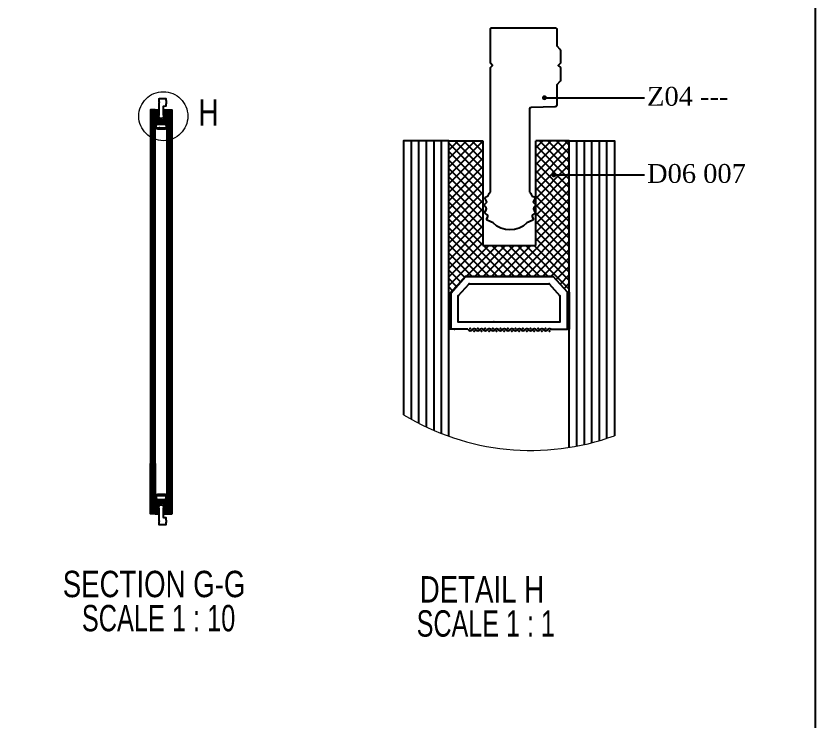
# Model space of a CAD drawing. Header units: millimetres. Extents: x 1277 to 3999, y 63 to 707.
# Drawn here: x 3893.1 to 3999.2, y 550.9 to 644.3 of the extents above; entities that cross this region are included whole.
import ezdxf

# ---------------------------------------------------------------- set-up
doc = ezdxf.new("R2010")
doc.units = ezdxf.units.MM
doc.linetypes.add('CENTER', pattern=[50.8, 31.75, -6.35, 6.35, -6.35])
for name, color, linetype in [('Aksesuar', 7, 'Continuous'), ('ALUMINIUM', 30, 'Continuous'), ('ANTET', 7, 'Continuous'), ('ANTET_K', 179, 'Continuous')]:
    doc.layers.add(name, color=color, linetype=linetype)
doc.layers.add('TABLO', color=7, linetype='Continuous', lineweight=15)
doc.styles.add('SLDTEXTSTYLE3', font='TXT', dxfattribs={"width": 0.75})
doc.styles.add('SLDTEXTSTYLE4', font='TXT', dxfattribs={"width": 0.6875})
doc.styles.add('SLDTEXTSTYLE5', font='TXT', dxfattribs={"width": 0.681818})
doc.dimstyles.new('ISO-25', dxfattribs={"dimtxt": 2.5, "dimasz": 2.5, "dimexe": 1.25, "dimexo": 0.625, "dimtad": 1, "dimtxsty": 'Standard', "dimcen": 2.5, "dimadec": 0, "dimazin": 0, "dimtfac": 1, "dimtmove": 0, "dimatfit": 3, "dimfxl": 1, "dimarcsym": 0})

# ---------------------------------------------------------------- blocks, each defined once
blk = doc.blocks.new('d.1.a.')
at = {"layer": 'Aksesuar'}
h = blk.add_hatch(dxfattribs=at)
h.set_pattern_fill('ANSI37', color=0, scale=0.025, angle=180, style=0)
h.set_pattern_definition([(135, (799.69049, -255.61528), (0.056126601, 0.056126601), []), (45, (799.69049, -255.61528), (0.056126601, -0.056126601), [])])
h.paths.add_polyline_path([(-94.76, 222.34), (-94.32, 222.34), (-94.32, 220.33), (-94.34, 220.33), (-94.53, 220.54), (-95.7, 220.54), (-95.89, 220.32), (-95.92, 220.32), (-95.92, 222.34), (-95.46, 222.34), (-95.46, 220.96), (-95.46, 220.95), (-94.76, 220.95)])
h = blk.add_hatch(dxfattribs=at)
h.set_pattern_fill('ANSI37', color=0, scale=0.025, angle=180, style=0)
h.set_pattern_definition([(225, (799.69049, 646.6975), (0.056126601, -0.056126601), []), (315, (799.69049, 646.6975), (0.056126601, 0.056126601), [])])
h.paths.add_polyline_path([(-94.76, 168.74), (-94.32, 168.74), (-94.32, 170.75), (-94.34, 170.75), (-94.53, 170.54), (-95.7, 170.54), (-95.89, 170.76), (-95.92, 170.76), (-95.92, 168.74), (-95.46, 168.74), (-95.46, 170.12), (-95.46, 170.13), (-94.76, 170.13)])
at = {"color": 140}
for p, q in [((-96.42, 222.34), (-96.42, 168.74)), ((-96.32, 222.34), (-96.32, 168.74)), ((-96.22, 222.34), (-96.22, 168.74)), ((-96.12, 222.34), (-96.12, 168.74)), ((-96.02, 222.34), (-96.02, 168.74)), ((-93.72, 222.34), (-93.72, 168.74)), ((-96.52, 168.74), (-96.52, 175.4)), ((-96.42, 168.74), (-96.42, 175.4)), ((-96.32, 168.74), (-96.32, 175.4)), ((-96.22, 168.74), (-96.22, 175.4)), ((-96.12, 168.74), (-96.12, 175.4)), ((-96.02, 168.74), (-96.02, 175.4))]:
    blk.add_line(p, q, dxfattribs=at)
at = {"color": 2}
for p, q in [((-95.92, 219.84), (-95.92, 220.32)), ((-95.92, 171.24), (-95.92, 170.76))]:
    blk.add_line(p, q, dxfattribs=at)
at = {"color": 4}
blk.add_line((-95.92, 168.74), (-96.52, 168.74), dxfattribs=at)
at = {"color": 0}
blk.add_line((-95.46, 168.74), (-95.92, 168.74), dxfattribs=at)
at = {"color": 0, "linetype": 'Continuous', "lineweight": 15}
for p, q in [((-94.48, 168.74), (-94.5, 168.74)), ((-94.43, 168.74), (-94.43, 168.74)), ((-93.72, 168.74), (-94.32, 168.74)), ((-94.23, 168.74), (-94.31, 168.74)), ((-94.25, 168.74), (-94.23, 168.74))]:
    blk.add_line(p, q, dxfattribs=at)
at = {"color": 0, "linetype": 'Continuous'}
blk.add_lwpolyline([(-94.83, 222.78, 0.407592), (-94.85, 222.76), (-94.85, 221.66, -0.04303), (-94.82, 221.62, 0.150328), (-94.81, 221.61), (-94.79, 221.59, -0.414214), (-94.78, 221.57), (-94.8, 221.54, 0.355756), (-94.79, 221.52), (-94.77, 221.5, -0.414214), (-94.77, 221.47), (-94.79, 221.45, 0.355756), (-94.79, 221.42), (-94.78, 221.4, -0.414214), (-94.78, 221.38), (-94.81, 221.36, 0.355756), (-94.81, 221.33), (-94.8, 221.31, -0.414214), (-94.81, 221.28), (-94.88, 221.25, -0.411835), (-95.33, 221.25), (-95.4, 221.28, -0.414214), (-95.41, 221.31), (-95.4, 221.33, 0.355756), (-95.41, 221.36), (-95.43, 221.38, -0.414214), (-95.44, 221.4), (-95.42, 221.42, 0.355756), (-95.42, 221.45), (-95.44, 221.47, -0.414214), (-95.44, 221.5), (-95.42, 221.52, 0.355756), (-95.42, 221.54), (-95.43, 221.57, -0.414214), (-95.43, 221.59), (-95.4, 221.61, 0.150328), (-95.39, 221.62, -0.04303), (-95.37, 221.66), (-95.37, 223.31), (-95.34, 223.34), (-95.37, 223.37), (-95.37, 223.82, -0.414214), (-95.35, 223.84), (-94.51, 223.84, -0.414214), (-94.49, 223.82), (-94.49, 223.6), (-94.44, 223.55, -0.198912), (-94.44, 223.54), (-94.44, 223.37), (-94.47, 223.34), (-94.44, 223.31), (-94.44, 223.14, -0.198912), (-94.44, 223.13), (-94.49, 223.08), (-94.49, 222.81, -0.407592), (-94.51, 222.79)], format="xyb", close=True, dxfattribs=at)
at = {"color": 140}
for points in [[(-96.52, 222.34), (-96.52, 168.74)], [(-96.52, 222.34), (-96.52, 168.74)], [(-95.92, 222.34), (-96.52, 222.34), (-96.52, 168.74)], [(-95.92, 168.74), (-95.92, 222.34)], [(-94.32, 168.74), (-94.32, 222.34)], [(-94.32, 168.74), (-94.32, 222.34)], [(-94.32, 222.34), (-93.72, 222.34), (-93.72, 168.74)], [(-94.22, 168.74), (-94.22, 222.34)], [(-94.12, 168.74), (-94.12, 222.34)], [(-94.02, 168.74), (-94.02, 222.34)], [(-93.92, 168.74), (-93.92, 222.34)], [(-93.82, 168.74), (-93.82, 222.34)], [(-93.72, 222.34), (-93.72, 168.74)], [(-93.72, 222.34), (-93.72, 168.74)], [(-96.52, 168.74), (-96.52, 175.4)], [(-96.52, 168.74), (-96.52, 175.4)], [(-95.92, 168.74), (-96.52, 168.74), (-96.52, 175.4)], [(-95.92, 175.4), (-95.92, 168.74)], [(-94.32, 175.4), (-94.32, 168.74)], [(-94.32, 175.4), (-94.32, 168.74)], [(-94.32, 168.74), (-93.72, 168.74), (-93.72, 175.4)], [(-94.22, 175.4), (-94.22, 168.74)], [(-94.12, 175.4), (-94.12, 168.74)], [(-94.02, 175.4), (-94.02, 168.74)], [(-93.92, 175.4), (-93.92, 168.74)], [(-93.82, 175.4), (-93.82, 168.74)], [(-93.72, 168.74), (-93.72, 175.4)], [(-93.72, 168.74), (-93.72, 175.4)]]:
    blk.add_lwpolyline(points, dxfattribs=at)
at = {"color": 0}
blk.add_lwpolyline([(-94.76, 222.34), (-94.32, 222.34), (-94.32, 220.33), (-94.34, 220.33), (-94.53, 220.54), (-95.7, 220.54), (-95.89, 220.32), (-95.92, 220.32), (-95.92, 222.34), (-95.46, 222.34), (-95.46, 220.96), (-95.46, 220.95), (-94.76, 220.95), (-94.76, 222.34)], dxfattribs=at)
at = {"color": 0, "flags": 128}
for points in [[(-94.76, 168.74), (-94.32, 168.74), (-94.32, 170.75), (-94.34, 170.75), (-94.53, 170.54), (-95.7, 170.54), (-95.89, 170.76), (-95.92, 170.76), (-95.92, 168.74), (-95.46, 168.74), (-95.46, 170.12), (-95.46, 170.13), (-94.76, 170.13), (-94.76, 168.74)], [(-94.76, 168.74), (-94.76, 170.13), (-95.46, 170.13), (-95.46, 168.74)]]:
    blk.add_lwpolyline(points, dxfattribs=at)
at = {"color": 0}
blk.add_lwpolyline([(-94.89, 169.83), (-94.82, 169.8, -0.414214), (-94.81, 169.77), (-94.82, 169.75, 0.355756), (-94.82, 169.72), (-94.79, 169.71, -0.414214), (-94.79, 169.68), (-94.81, 169.66, 0.355756), (-94.8, 169.63), (-94.78, 169.61, -0.414214), (-94.79, 169.58), (-94.8, 169.57, 0.355756), (-94.81, 169.54), (-94.79, 169.51, -0.414214), (-94.8, 169.49), (-94.82, 169.47, 0.150328), (-94.83, 169.46, -0.04303), (-94.86, 169.42), (-94.86, 168.35, 0.406931), (-94.76, 168.25), (-94.5, 168.24, -0.315299), (-94.49, 168.22), (-94.49, 167.93), (-94.44, 167.89, -0.198912), (-94.44, 167.87), (-94.44, 167.77), (-94.47, 167.74), (-94.44, 167.71), (-94.44, 167.61, -0.198912), (-94.44, 167.59), (-94.49, 167.55), (-94.49, 167.26, -0.414214), (-94.51, 167.24), (-95.36, 167.24, -0.414214), (-95.38, 167.26), (-95.38, 167.71), (-95.35, 167.74), (-95.38, 167.77), (-95.38, 169.42, -0.04303), (-95.41, 169.46, 0.150328), (-95.42, 169.47), (-95.44, 169.49, -0.414214), (-95.45, 169.51), (-95.43, 169.54, 0.355756), (-95.43, 169.57), (-95.45, 169.58, -0.414214), (-95.46, 169.61), (-95.43, 169.63, 0.355756), (-95.43, 169.66), (-95.45, 169.68, -0.414214), (-95.44, 169.71), (-95.42, 169.72, 0.355756), (-95.41, 169.75), (-95.42, 169.77, -0.414214), (-95.42, 169.8), (-95.34, 169.83, -0.411835)], format="xyb", close=True, dxfattribs=at)
at = {"color": 0, "linetype": 'CENTER', "lineweight": 0, "ltscale": 5}
blk.add_circle((-94.83, 221.48), 3.25, dxfattribs=at)
at = {"color": 2, "linetype": 'Continuous'}
for p in [(-95.92, 220.32), (-95.92, 220.32), (-95.92, 219.84), (-95.92, 171.24), (-95.92, 170.76), (-95.92, 170.76)]:
    blk.add_point(p, dxfattribs=at)
at = {"color": 140, "linetype": 'Continuous'}
for p in [(-95.84, 219.84), (-95.84, 219.84), (-95.7, 220.54), (-95.7, 220.54), (-95.65, 220.44), (-95.65, 220.44), (-94.59, 220.44), (-94.44, 220.28), (-95.84, 171.24), (-95.84, 171.24), (-94.44, 170.8), (-95.7, 170.54), (-95.7, 170.54), (-95.65, 170.64), (-95.65, 170.64), (-94.59, 170.64)]:
    blk.add_point(p, dxfattribs=at)
at = {"layer": 'Aksesuar', "color": 140}
for p, q in [((-95.89, 220.32), (-95.7, 220.54)), ((-95.7, 220.54), (-95.89, 220.32)), ((-95.67, 219.84), (-95.89, 219.84)), ((-95.79, 220.28), (-95.65, 220.44)), ((-95.79, 219.94), (-95.79, 220.28)), ((-95.79, 219.94), (-94.44, 219.94)), ((-95.7, 220.54), (-94.53, 220.54)), ((-94.53, 220.54), (-95.7, 220.54)), ((-95.67, 219.84), (-95.66, 219.83)), ((-95.65, 220.44), (-94.59, 220.44)), ((-95.61, 219.83), (-95.61, 219.84)), ((-95.57, 219.84), (-95.56, 219.83)), ((-95.51, 219.83), (-95.51, 219.84)), ((-95.47, 219.84), (-95.46, 219.83)), ((-95.41, 219.83), (-95.41, 219.84)), ((-95.37, 219.84), (-95.36, 219.83)), ((-95.31, 219.83), (-95.31, 219.84)), ((-95.27, 219.84), (-95.26, 219.83)), ((-95.21, 219.83), (-95.21, 219.84)), ((-95.17, 219.84), (-95.16, 219.83)), ((-95.11, 219.83), (-95.11, 219.84)), ((-95.07, 219.84), (-95.06, 219.83)), ((-95.07, 219.84), (-95.06, 219.83)), ((-95.01, 219.83), (-95.01, 219.84)), ((-95.01, 219.83), (-95.01, 219.84)), ((-94.97, 219.84), (-94.96, 219.83)), ((-94.97, 219.84), (-94.96, 219.83)), ((-94.91, 219.83), (-94.91, 219.84)), ((-94.91, 219.83), (-94.91, 219.84)), ((-94.87, 219.84), (-94.86, 219.83)), ((-94.81, 219.83), (-94.81, 219.84)), ((-94.77, 219.84), (-94.76, 219.83)), ((-94.71, 219.83), (-94.71, 219.84)), ((-94.67, 219.84), (-94.66, 219.83)), ((-94.61, 219.83), (-94.61, 219.84)), ((-94.59, 220.44), (-94.44, 220.28)), ((-94.57, 219.84), (-94.34, 219.84)), ((-94.34, 220.33), (-94.53, 220.54)), ((-94.44, 220.28), (-94.44, 219.94)), ((-95.67, 171.24), (-95.89, 171.24)), ((-95.89, 170.76), (-95.7, 170.54)), ((-95.7, 170.54), (-95.89, 170.76)), ((-95.79, 171.14), (-95.79, 170.8)), ((-95.79, 171.14), (-94.44, 171.14)), ((-95.79, 170.8), (-95.65, 170.64)), ((-95.67, 171.24), (-95.66, 171.25)), ((-95.61, 171.25), (-95.61, 171.25)), ((-95.57, 171.24), (-95.56, 171.25)), ((-95.51, 171.25), (-95.51, 171.25)), ((-95.47, 171.24), (-95.46, 171.25)), ((-95.41, 171.25), (-95.41, 171.25)), ((-95.37, 171.24), (-95.36, 171.25)), ((-95.31, 171.25), (-95.31, 171.25)), ((-95.27, 171.24), (-95.26, 171.25)), ((-95.21, 171.25), (-95.21, 171.25)), ((-95.17, 171.24), (-95.16, 171.25)), ((-95.11, 171.25), (-95.11, 171.25)), ((-95.07, 171.24), (-95.06, 171.25)), ((-95.07, 171.24), (-95.06, 171.25)), ((-95.01, 171.25), (-95.01, 171.25)), ((-95.01, 171.25), (-95.01, 171.25)), ((-94.97, 171.24), (-94.96, 171.25)), ((-94.97, 171.24), (-94.96, 171.25)), ((-94.91, 171.25), (-94.91, 171.25)), ((-94.91, 171.25), (-94.91, 171.25)), ((-94.87, 171.24), (-94.86, 171.25)), ((-94.81, 171.25), (-94.81, 171.25)), ((-94.77, 171.24), (-94.76, 171.25)), ((-94.71, 171.25), (-94.71, 171.25)), ((-94.67, 171.24), (-94.66, 171.25)), ((-94.61, 171.25), (-94.61, 171.25)), ((-94.59, 170.64), (-94.44, 170.8)), ((-94.57, 171.24), (-94.34, 171.24)), ((-94.34, 170.75), (-94.53, 170.54)), ((-94.44, 170.8), (-94.44, 171.14)), ((-95.7, 170.54), (-94.53, 170.54)), ((-94.53, 170.54), (-95.7, 170.54)), ((-95.65, 170.64), (-94.59, 170.64))]:
    blk.add_line(p, q, dxfattribs=at)
at = {"layer": 'Aksesuar', "color": 2}
for p, q in [((-95.89, 219.84), (-95.89, 220.32)), ((-94.34, 219.84), (-94.34, 220.33)), ((-95.89, 171.24), (-95.89, 170.76)), ((-94.34, 171.24), (-94.34, 170.75))]:
    blk.add_line(p, q, dxfattribs=at)
at = {"layer": 'Aksesuar', "color": 0}
blk.add_lwpolyline([(-94.76, 222.34), (-94.76, 220.95), (-95.46, 220.95), (-95.46, 222.34)], dxfattribs=at)
at = {"layer": 'Aksesuar', "color": 140}
for centre, start, end in [((-95.63, 219.85), 226.4601, 315.0362), ((-95.58, 219.82), 52.1687, 135.0362), ((-95.53, 219.85), 226.4601, 315.0362), ((-95.48, 219.82), 52.1687, 135.0362), ((-95.43, 219.85), 226.4601, 315.0362), ((-95.38, 219.82), 52.1687, 135.0362), ((-95.33, 219.85), 226.4601, 315.0362), ((-95.28, 219.82), 52.1687, 135.0362), ((-95.23, 219.85), 226.4601, 315.0362), ((-95.18, 219.82), 52.1687, 135.0362), ((-95.13, 219.85), 226.4601, 315.0362), ((-95.08, 219.82), 52.1687, 135.0362), ((-95.03, 219.85), 226.4601, 315.0362), ((-95.03, 219.85), 226.4601, 315.0362), ((-94.98, 219.82), 52.1687, 135.0362), ((-94.98, 219.82), 52.1687, 135.0362), ((-94.93, 219.85), 226.4601, 315.0362), ((-94.93, 219.85), 226.4601, 315.0362), ((-94.88, 219.82), 52.1687, 135.0362), ((-94.88, 219.82), 52.1687, 135.0362), ((-94.83, 219.85), 226.4601, 315.0362), ((-94.78, 219.82), 52.1687, 135.0362), ((-94.73, 219.85), 226.4601, 315.0362), ((-94.68, 219.82), 52.1687, 135.0362), ((-94.63, 219.85), 226.4601, 315.0362), ((-94.58, 219.82), 52.1687, 135.0362), ((-95.63, 171.23), 44.9638, 133.5399), ((-95.58, 171.27), 224.9638, 307.8313), ((-95.53, 171.23), 44.9638, 133.5399), ((-95.48, 171.27), 224.9638, 307.8313), ((-95.43, 171.23), 44.9638, 133.5399), ((-95.38, 171.27), 224.9638, 307.8313), ((-95.33, 171.23), 44.9638, 133.5399), ((-95.28, 171.27), 224.9638, 307.8313), ((-95.23, 171.23), 44.9638, 133.5399), ((-95.18, 171.27), 224.9638, 307.8313), ((-95.13, 171.23), 44.9638, 133.5399), ((-95.08, 171.27), 224.9638, 307.8313), ((-95.03, 171.23), 44.9638, 133.5399), ((-95.03, 171.23), 44.9638, 133.5399), ((-94.98, 171.27), 224.9638, 307.8313), ((-94.98, 171.27), 224.9638, 307.8313), ((-94.93, 171.23), 44.9638, 133.5399), ((-94.93, 171.23), 44.9638, 133.5399), ((-94.88, 171.27), 224.9638, 307.8313), ((-94.88, 171.27), 224.9638, 307.8313), ((-94.83, 171.23), 44.9638, 133.5399), ((-94.78, 171.27), 224.9638, 307.8313), ((-94.73, 171.23), 44.9638, 133.5399), ((-94.68, 171.27), 224.9638, 307.8313), ((-94.63, 171.23), 44.9638, 133.5399), ((-94.58, 171.27), 224.9638, 307.8313)]:
    blk.add_arc(centre, 0.03, start, end, dxfattribs=at)
for p in [(-95.79, 220.28), (-95.79, 219.94), (-95.63, 219.85), (-95.63, 219.85), (-95.63, 219.85), (-95.63, 219.85), (-95.61, 219.84), (-95.61, 219.84), (-95.61, 219.83), (-95.61, 219.83), (-95.58, 219.82), (-95.58, 219.82), (-95.58, 219.82), (-95.58, 219.82), (-95.57, 219.84), (-95.57, 219.84), (-95.56, 219.83), (-95.56, 219.83), (-95.53, 219.85), (-95.53, 219.85), (-95.53, 219.85), (-95.53, 219.85), (-95.53, 219.85), (-95.53, 219.85), (-95.53, 219.85), (-95.53, 219.85), (-95.51, 219.84), (-95.51, 219.84), (-95.51, 219.83), (-95.51, 219.83), (-95.48, 219.82), (-95.48, 219.82), (-95.48, 219.82), (-95.48, 219.82), (-95.47, 219.84), (-95.47, 219.84), (-95.46, 219.83), (-95.46, 219.83), (-95.43, 219.85), (-95.43, 219.85), (-95.43, 219.85), (-95.43, 219.85), (-95.43, 219.85), (-95.43, 219.85), (-95.43, 219.85), (-95.43, 219.85), (-95.41, 219.84), (-95.41, 219.84), (-95.41, 219.83), (-95.41, 219.83), (-95.38, 219.82), (-95.38, 219.82), (-95.38, 219.82), (-95.38, 219.82), (-95.37, 219.84), (-95.37, 219.84), (-95.36, 219.83), (-95.36, 219.83), (-95.33, 219.85), (-95.33, 219.85), (-95.33, 219.85), (-95.33, 219.85), (-95.32, 219.94), (-95.31, 219.84), (-95.31, 219.84), (-95.31, 219.83), (-95.31, 219.83), (-95.28, 219.82), (-95.28, 219.82), (-95.27, 219.84), (-95.27, 219.84), (-95.26, 219.83), (-95.26, 219.83), (-95.23, 219.85), (-95.23, 219.85), (-95.23, 219.85), (-95.23, 219.85), (-95.21, 219.84), (-95.21, 219.84), (-95.21, 219.83), (-95.21, 219.83), (-95.18, 219.82), (-95.18, 219.82), (-95.18, 219.82), (-95.18, 219.82), (-95.17, 219.84), (-95.17, 219.84), (-95.16, 219.83), (-95.16, 219.83), (-95.13, 219.85), (-95.13, 219.85), (-95.13, 219.85), (-95.13, 219.85), (-95.11, 219.84), (-95.11, 219.84), (-95.11, 219.83), (-95.11, 219.83), (-95.08, 219.82), (-95.08, 219.82), (-95.08, 219.82), (-95.08, 219.82), (-95.07, 219.84), (-95.07, 219.84), (-95.07, 219.84), (-95.06, 219.83), (-95.06, 219.83), (-95.06, 219.83), (-95.03, 219.85), (-95.03, 219.85), (-95.03, 219.85), (-95.03, 219.85), (-95.03, 219.85), (-95.03, 219.85), (-95.03, 219.85), (-95.01, 219.84), (-95.01, 219.84), (-95.01, 219.84), (-95.01, 219.83), (-95.01, 219.83), (-95.01, 219.83), (-94.98, 219.82), (-94.98, 219.82), (-94.98, 219.82), (-94.98, 219.82), (-94.98, 219.82), (-94.98, 219.82), (-94.98, 219.82), (-94.97, 219.84), (-94.97, 219.84), (-94.97, 219.84), (-94.96, 219.83), (-94.96, 219.83), (-94.96, 219.83), (-94.93, 219.85), (-94.93, 219.85), (-94.93, 219.85), (-94.93, 219.85), (-94.93, 219.85), (-94.93, 219.85), (-94.93, 219.85), (-94.91, 219.84), (-94.91, 219.84), (-94.91, 219.84), (-94.91, 219.83), (-94.91, 219.83), (-94.91, 219.83), (-94.88, 219.82), (-94.88, 219.82), (-94.88, 219.82), (-94.88, 219.82), (-94.88, 219.82), (-94.88, 219.82), (-94.88, 219.82), (-94.87, 219.84), (-94.87, 219.84), (-94.87, 219.84), (-94.86, 219.83), (-94.86, 219.83), (-94.83, 219.85), (-94.83, 219.85), (-94.83, 219.85), (-94.83, 219.85), (-94.81, 219.84), (-94.81, 219.84), (-94.81, 219.83), (-94.81, 219.83), (-94.78, 219.82), (-94.78, 219.82), (-94.77, 219.84), (-94.77, 219.84), (-94.76, 219.83), (-94.76, 219.83), (-94.73, 219.85), (-94.73, 219.85), (-94.71, 219.84), (-94.71, 219.84), (-94.71, 219.83), (-94.71, 219.83), (-94.68, 219.82), (-94.68, 219.82), (-94.67, 219.84), (-94.67, 219.84), (-94.66, 219.83), (-94.66, 219.83), (-94.63, 219.85), (-94.63, 219.85), (-94.61, 219.84), (-94.61, 219.84), (-94.61, 219.83), (-94.61, 219.83), (-94.58, 219.82), (-94.58, 219.82), (-94.57, 219.84), (-94.57, 219.84), (-94.44, 219.94), (-95.79, 171.14), (-95.79, 170.8), (-95.63, 171.23), (-95.63, 171.23), (-95.63, 171.23), (-95.63, 171.23), (-95.61, 171.25), (-95.61, 171.25), (-95.61, 171.25), (-95.61, 171.25), (-95.58, 171.27), (-95.58, 171.27), (-95.58, 171.27), (-95.58, 171.27), (-95.57, 171.24), (-95.57, 171.24), (-95.56, 171.25), (-95.56, 171.25), (-95.53, 171.23), (-95.53, 171.23), (-95.53, 171.23), (-95.53, 171.23), (-95.53, 171.23), (-95.53, 171.23), (-95.53, 171.23), (-95.53, 171.23), (-95.51, 171.25), (-95.51, 171.25), (-95.51, 171.25), (-95.51, 171.25), (-95.48, 171.27), (-95.48, 171.27), (-95.48, 171.27), (-95.48, 171.27), (-95.47, 171.24), (-95.47, 171.24), (-95.46, 171.25), (-95.46, 171.25), (-95.43, 171.23), (-95.43, 171.23), (-95.43, 171.23), (-95.43, 171.23), (-95.43, 171.23), (-95.43, 171.23), (-95.43, 171.23), (-95.43, 171.23), (-95.41, 171.25), (-95.41, 171.25), (-95.41, 171.25), (-95.41, 171.25), (-95.38, 171.27), (-95.38, 171.27), (-95.38, 171.27), (-95.38, 171.27), (-95.37, 171.24), (-95.37, 171.24), (-95.36, 171.25), (-95.36, 171.25), (-95.33, 171.23), (-95.33, 171.23), (-95.33, 171.23), (-95.33, 171.23), (-95.32, 171.14), (-95.31, 171.25), (-95.31, 171.25), (-95.31, 171.25), (-95.31, 171.25), (-95.28, 171.27), (-95.28, 171.27), (-95.27, 171.24), (-95.27, 171.24), (-95.26, 171.25), (-95.26, 171.25), (-95.23, 171.23), (-95.23, 171.23), (-95.23, 171.23), (-95.23, 171.23), (-95.21, 171.25), (-95.21, 171.25), (-95.21, 171.25), (-95.21, 171.25), (-95.18, 171.27), (-95.18, 171.27), (-95.18, 171.27), (-95.18, 171.27), (-95.17, 171.24), (-95.17, 171.24), (-95.16, 171.25), (-95.16, 171.25), (-95.13, 171.23), (-95.13, 171.23), (-95.13, 171.23), (-95.13, 171.23), (-95.11, 171.25), (-95.11, 171.25), (-95.11, 171.25), (-95.11, 171.25), (-95.08, 171.27), (-95.08, 171.27), (-95.08, 171.27), (-95.08, 171.27), (-95.07, 171.24), (-95.07, 171.24), (-95.07, 171.24), (-95.06, 171.25), (-95.06, 171.25), (-95.06, 171.25), (-95.03, 171.23), (-95.03, 171.23), (-95.03, 171.23), (-95.03, 171.23), (-95.03, 171.23), (-95.03, 171.23), (-95.03, 171.23), (-95.01, 171.25), (-95.01, 171.25), (-95.01, 171.25), (-95.01, 171.25), (-95.01, 171.25), (-95.01, 171.25), (-94.98, 171.27), (-94.98, 171.27), (-94.98, 171.27), (-94.98, 171.27), (-94.98, 171.27), (-94.98, 171.27), (-94.98, 171.27), (-94.97, 171.24), (-94.97, 171.24), (-94.97, 171.24), (-94.96, 171.25), (-94.96, 171.25), (-94.96, 171.25), (-94.93, 171.23), (-94.93, 171.23), (-94.93, 171.23), (-94.93, 171.23), (-94.93, 171.23), (-94.93, 171.23), (-94.93, 171.23), (-94.91, 171.25), (-94.91, 171.25), (-94.91, 171.25), (-94.91, 171.25), (-94.91, 171.25), (-94.91, 171.25), (-94.88, 171.27), (-94.88, 171.27), (-94.88, 171.27), (-94.88, 171.27), (-94.88, 171.27), (-94.88, 171.27), (-94.88, 171.27), (-94.87, 171.24), (-94.87, 171.24), (-94.87, 171.24), (-94.86, 171.25), (-94.86, 171.25), (-94.83, 171.23), (-94.83, 171.23), (-94.83, 171.23), (-94.83, 171.23), (-94.81, 171.25), (-94.81, 171.25), (-94.81, 171.25), (-94.81, 171.25), (-94.78, 171.27), (-94.78, 171.27), (-94.77, 171.24), (-94.77, 171.24), (-94.76, 171.25), (-94.76, 171.25), (-94.73, 171.23), (-94.73, 171.23), (-94.71, 171.25), (-94.71, 171.25), (-94.71, 171.25), (-94.71, 171.25), (-94.68, 171.27), (-94.68, 171.27), (-94.67, 171.24), (-94.67, 171.24), (-94.66, 171.25), (-94.66, 171.25), (-94.63, 171.23), (-94.63, 171.23), (-94.61, 171.25), (-94.61, 171.25), (-94.61, 171.25), (-94.61, 171.25), (-94.58, 171.27), (-94.58, 171.27), (-94.57, 171.24), (-94.57, 171.24), (-94.44, 171.14)]:
    blk.add_point(p, dxfattribs=at)
at = {"layer": 'ALUMINIUM', "color": 2}
for p, q in [((-95.92, 220.32), (-95.89, 220.32)), ((-95.89, 219.84), (-95.92, 219.84)), ((-95.89, 220.32), (-95.89, 219.84)), ((-94.34, 220.33), (-94.32, 220.33)), ((-94.34, 219.84), (-94.34, 220.33)), ((-94.32, 219.84), (-94.34, 219.84)), ((-94.32, 220.33), (-94.32, 219.84)), ((-95.89, 171.24), (-95.92, 171.24)), ((-95.92, 170.76), (-95.89, 170.76)), ((-95.89, 170.76), (-95.89, 171.24)), ((-94.34, 171.24), (-94.34, 170.75)), ((-94.32, 171.24), (-94.34, 171.24)), ((-94.34, 170.75), (-94.32, 170.75)), ((-94.32, 170.75), (-94.32, 171.24))]:
    blk.add_line(p, q, dxfattribs=at)
at = {"color": 7, "linetype": 'Continuous', "lineweight": 0, "insert": (-90.16, 223.73), "char_height": 3.5, "attachment_point": 1, "style": 'SLDTEXTSTYLE3'}
blk.add_mtext('{\\fArial|b0|i0|c0|p34;H}', dxfattribs=at)
at = {"layer": 'TABLO', "color": 0, "char_height": 3.5, "attachment_point": 2}
for s, insert, style in [('{\\fArial|b0|i0|c162|p34;\\C255;SE\\fArial|b0|i0|c0|p34;C\\fArial|b0|i0|c162|p34;TI\\fArial|b0|i0|c0|p34;ON G-G}', (-96.06, 161.16), 'SLDTEXTSTYLE3'), ('{\\fArial|b0|i0|c162|p34;\\C255;S\\fArial|b0|i0|c0|p34;CA\\fArial|b0|i0|c162|p34;LE\\fArial|b0|i0|c0|p34; \\fArial|b0|i0|c162|p34;1\\fArial|b0|i0|c0|p34; \\fArial|b0|i0|c162|p34;:\\fArial|b0|i0|c0|p34; \\fArial|b0|i0|c162|p34;10}', (-95.46, 156.63), 'SLDTEXTSTYLE4')]:
    blk.add_mtext(s, dxfattribs=dict(at, insert=insert, style=style))
blk = doc.blocks.new('MN60SC.S.1')
at = {"layer": 'ANTET_K', "color": 252}
blk.add_lwpolyline([(9907.25, 888.56), (9907.25, 1185.56), (10117.25, 1185.56), (10117.25, 888.56)], close=True, dxfattribs=at)
blk = doc.blocks.new('d.1.b')
at = {"layer": 'Aksesuar'}
h = blk.add_hatch(dxfattribs=at)
h.set_pattern_fill('ANSI37', color=0, scale=0.25, angle=180, style=0)
h.set_pattern_definition([(135, (8899.15595, -4561.3419), (0.56126601, 0.56126601), []), (45, (8899.15595, -4561.3419), (0.56126601, -0.56126601), [])])
h.paths.add_polyline_path([(-45.4, 218.22), (-40.94, 218.22), (-40.94, 198.12), (-41.19, 198.12), (-43.09, 200.22), (-54.71, 200.22), (-56.69, 198.02), (-56.94, 198.02), (-56.94, 218.22), (-52.4, 218.22), (-52.4, 204.38), (-52.4, 204.32), (-45.4, 204.32)])
at = {"color": 140}
for p, q in [((-62.94, 218.22), (-62.94, 181.87)), ((-61.94, 218.22), (-61.94, 181.29)), ((-60.94, 218.22), (-60.94, 180.75)), ((-59.94, 218.22), (-59.94, 180.25)), ((-58.94, 218.22), (-58.94, 179.8)), ((-57.94, 218.22), (-57.94, 179.39))]:
    blk.add_line(p, q, dxfattribs=at)
at = {"color": 0}
for p, q in [((-56.94, 218.22), (-52.4, 218.22)), ((-52.4, 218.22), (-52.4, 204.33)), ((-40.94, 218.22), (-45.4, 218.22)), ((-45.4, 204.33), (-45.4, 218.22)), ((-52.4, 204.33), (-45.4, 204.33))]:
    blk.add_line(p, q, dxfattribs=at)
at = {"color": 2}
blk.add_line((-56.94, 193.22), (-56.94, 198.02), dxfattribs=at)
at = {"color": 0, "linetype": 'Continuous'}
blk.add_lwpolyline([(-46.02, 222.65, 0.407592), (-46.22, 222.45), (-46.22, 211.45, -0.04303), (-45.94, 210.98, 0.150328), (-45.86, 210.89), (-45.62, 210.76, -0.414214), (-45.55, 210.49), (-45.7, 210.22, 0.355756), (-45.66, 209.97), (-45.48, 209.81, -0.414214), (-45.46, 209.52), (-45.66, 209.3, 0.355756), (-45.67, 209.04), (-45.52, 208.84, -0.414214), (-45.56, 208.56), (-45.81, 208.38, 0.355756), (-45.87, 208.13), (-45.76, 207.91, -0.414214), (-45.86, 207.64), (-46.56, 207.31, -0.411835), (-51.07, 207.31), (-51.77, 207.64, -0.414214), (-51.87, 207.91), (-51.76, 208.13, 0.355756), (-51.83, 208.38), (-52.07, 208.56, -0.414214), (-52.11, 208.84), (-51.96, 209.04, 0.355756), (-51.97, 209.3), (-52.17, 209.52, -0.414214), (-52.16, 209.81), (-51.97, 209.97, 0.355756), (-51.93, 210.22), (-52.08, 210.49, -0.414214), (-52.01, 210.76), (-51.78, 210.89, 0.150328), (-51.7, 210.98, -0.04303), (-51.42, 211.45), (-51.42, 227.92), (-51.12, 228.22), (-51.42, 228.52), (-51.42, 233.02, -0.414214), (-51.22, 233.22), (-42.82, 233.22, -0.414214), (-42.62, 233.02), (-42.62, 230.8), (-42.18, 230.36, -0.198912), (-42.12, 230.22), (-42.12, 228.52), (-42.42, 228.22), (-42.12, 227.92), (-42.12, 226.22, -0.198912), (-42.18, 226.08), (-42.62, 225.64), (-42.62, 222.92, -0.407592), (-42.81, 222.72)], format="xyb", close=True, dxfattribs=at)
at = {"color": 140}
for points in [[(-62.94, 218.22), (-62.94, 181.87)], [(-62.94, 218.22), (-62.94, 181.87)], [(-56.94, 218.22), (-62.94, 218.22), (-62.94, 181.87)], [(-56.94, 179.01), (-56.94, 218.22)], [(-40.94, 177.53), (-40.94, 218.22)], [(-40.94, 177.53), (-40.94, 218.22)], [(-40.94, 218.22), (-34.94, 218.22), (-34.94, 179.08)], [(-39.94, 177.71), (-39.94, 218.22)], [(-38.94, 177.91), (-38.94, 218.22)], [(-37.94, 178.15), (-37.94, 218.22)], [(-36.94, 178.43), (-36.94, 218.22)], [(-35.94, 178.74), (-35.94, 218.22)], [(-34.94, 218.22), (-34.94, 179.08)], [(-34.94, 218.22), (-34.94, 179.08)]]:
    blk.add_lwpolyline(points, dxfattribs=at)
at = {"color": 0, "linetype": 'Continuous', "lineweight": 0}
blk.add_arc((-46.04, 209.59), 32.46, 238.627, 289.995, dxfattribs=at)
at = {"color": 140, "linetype": 'Continuous'}
for p in [(-54.71, 200.22), (-54.71, 200.22), (-54.25, 199.22), (-54.25, 199.22), (-43.63, 199.22), (-42.19, 197.63), (-56.19, 193.22), (-56.19, 193.22)]:
    blk.add_point(p, dxfattribs=at)
at = {"color": 2, "linetype": 'Continuous'}
for p in [(-56.94, 198.02), (-56.94, 198.02), (-56.94, 193.22)]:
    blk.add_point(p, dxfattribs=at)
at = {"layer": 'Aksesuar', "color": 140}
for p, q in [((-54.71, 200.22), (-56.69, 198.02)), ((-56.69, 198.02), (-54.71, 200.22)), ((-54.71, 200.22), (-43.09, 200.22)), ((-43.09, 200.22), (-54.71, 200.22)), ((-41.19, 198.12), (-43.09, 200.22)), ((-55.69, 197.63), (-54.25, 199.22)), ((-54.25, 199.22), (-43.63, 199.22)), ((-43.63, 199.22), (-42.19, 197.63)), ((-55.69, 194.21), (-55.69, 197.63)), ((-42.19, 197.63), (-42.19, 194.21)), ((-55.69, 194.21), (-42.19, 194.21)), ((-54.41, 193.2), (-56.69, 193.22)), ((-54.41, 193.2), (-54.3, 193.09)), ((-53.88, 193.1), (-53.81, 193.17)), ((-53.41, 193.2), (-53.3, 193.09)), ((-52.88, 193.1), (-52.81, 193.17)), ((-52.41, 193.2), (-52.3, 193.09)), ((-51.88, 193.1), (-51.81, 193.17)), ((-51.41, 193.2), (-51.3, 193.09)), ((-50.88, 193.1), (-50.81, 193.17)), ((-50.41, 193.2), (-50.3, 193.09)), ((-49.88, 193.1), (-49.81, 193.17)), ((-49.41, 193.2), (-49.3, 193.09)), ((-48.88, 193.1), (-48.81, 193.17)), ((-48.41, 193.2), (-48.3, 193.09)), ((-48.41, 193.2), (-48.3, 193.09)), ((-47.88, 193.1), (-47.81, 193.17)), ((-47.88, 193.1), (-47.81, 193.17)), ((-47.41, 193.2), (-47.3, 193.09)), ((-47.41, 193.2), (-47.3, 193.09)), ((-46.88, 193.1), (-46.81, 193.17)), ((-46.88, 193.1), (-46.81, 193.17)), ((-46.41, 193.2), (-46.3, 193.09)), ((-45.88, 193.1), (-45.81, 193.17)), ((-45.41, 193.2), (-45.3, 193.09)), ((-44.88, 193.1), (-44.81, 193.17)), ((-44.41, 193.2), (-44.3, 193.09)), ((-43.88, 193.1), (-43.81, 193.17)), ((-43.41, 193.2), (-41.19, 193.22))]:
    blk.add_line(p, q, dxfattribs=at)
at = {"layer": 'Aksesuar', "color": 2}
for p, q in [((-56.69, 193.22), (-56.69, 198.02)), ((-41.19, 193.22), (-41.19, 198.12))]:
    blk.add_line(p, q, dxfattribs=at)
at = {"layer": 'Aksesuar', "color": 140}
for centre, start, end in [((-54.09, 193.31), 226.4601, 315.0362), ((-53.59, 192.96), 52.1687, 135.0362), ((-53.09, 193.31), 226.4601, 315.0362), ((-52.59, 192.96), 52.1687, 135.0362), ((-52.09, 193.31), 226.4601, 315.0362), ((-51.59, 192.96), 52.1687, 135.0362), ((-51.09, 193.31), 226.4601, 315.0362), ((-50.59, 192.96), 52.1687, 135.0362), ((-50.09, 193.31), 226.4601, 315.0362), ((-49.59, 192.96), 52.1687, 135.0362), ((-49.09, 193.31), 226.4601, 315.0362), ((-48.59, 192.96), 52.1687, 135.0362), ((-48.09, 193.31), 226.4601, 315.0362), ((-48.09, 193.31), 226.4601, 315.0362), ((-47.59, 192.96), 52.1687, 135.0362), ((-47.59, 192.96), 52.1687, 135.0362), ((-47.09, 193.31), 226.4601, 315.0362), ((-47.09, 193.31), 226.4601, 315.0362), ((-46.59, 192.96), 52.1687, 135.0362), ((-46.59, 192.96), 52.1687, 135.0362), ((-46.09, 193.31), 226.4601, 315.0362), ((-45.59, 192.96), 52.1687, 135.0362), ((-45.09, 193.31), 226.4601, 315.0362), ((-44.59, 192.96), 52.1687, 135.0362), ((-44.09, 193.31), 226.4601, 315.0362), ((-43.59, 192.96), 52.1687, 135.0362)]:
    blk.add_arc(centre, 0.3, start, end, dxfattribs=at)
for p in [(-55.69, 197.63), (-55.69, 194.21), (-50.94, 194.21), (-42.19, 194.21), (-54.09, 193.31), (-54.09, 193.31), (-54.09, 193.31), (-54.09, 193.31), (-53.88, 193.1), (-53.88, 193.1), (-53.81, 193.17), (-53.81, 193.17), (-53.41, 193.2), (-53.41, 193.2), (-53.3, 193.09), (-53.3, 193.09), (-53.09, 193.31), (-53.09, 193.31), (-53.09, 193.31), (-53.09, 193.31), (-53.09, 193.31), (-53.09, 193.31), (-53.09, 193.31), (-53.09, 193.31), (-52.88, 193.1), (-52.88, 193.1), (-52.81, 193.17), (-52.81, 193.17), (-52.41, 193.2), (-52.41, 193.2), (-52.3, 193.09), (-52.3, 193.09), (-52.09, 193.31), (-52.09, 193.31), (-52.09, 193.31), (-52.09, 193.31), (-52.09, 193.31), (-52.09, 193.31), (-52.09, 193.31), (-52.09, 193.31), (-51.88, 193.1), (-51.88, 193.1), (-51.81, 193.17), (-51.81, 193.17), (-51.41, 193.2), (-51.41, 193.2), (-51.3, 193.09), (-51.3, 193.09), (-51.09, 193.31), (-51.09, 193.31), (-51.09, 193.31), (-51.09, 193.31), (-50.88, 193.1), (-50.88, 193.1), (-50.81, 193.17), (-50.81, 193.17), (-50.41, 193.2), (-50.41, 193.2), (-50.3, 193.09), (-50.3, 193.09), (-50.09, 193.31), (-50.09, 193.31), (-50.09, 193.31), (-50.09, 193.31), (-49.88, 193.1), (-49.88, 193.1), (-49.81, 193.17), (-49.81, 193.17), (-49.41, 193.2), (-49.41, 193.2), (-49.3, 193.09), (-49.3, 193.09), (-49.09, 193.31), (-49.09, 193.31), (-49.09, 193.31), (-49.09, 193.31), (-48.88, 193.1), (-48.88, 193.1), (-48.81, 193.17), (-48.81, 193.17), (-48.41, 193.2), (-48.41, 193.2), (-48.41, 193.2), (-48.3, 193.09), (-48.3, 193.09), (-48.3, 193.09), (-48.09, 193.31), (-48.09, 193.31), (-48.09, 193.31), (-48.09, 193.31), (-48.09, 193.31), (-48.09, 193.31), (-48.09, 193.31), (-47.88, 193.1), (-47.88, 193.1), (-47.88, 193.1), (-47.81, 193.17), (-47.81, 193.17), (-47.81, 193.17), (-47.41, 193.2), (-47.41, 193.2), (-47.41, 193.2), (-47.3, 193.09), (-47.3, 193.09), (-47.3, 193.09), (-47.09, 193.31), (-47.09, 193.31), (-47.09, 193.31), (-47.09, 193.31), (-47.09, 193.31), (-47.09, 193.31), (-47.09, 193.31), (-46.88, 193.1), (-46.88, 193.1), (-46.88, 193.1), (-46.81, 193.17), (-46.81, 193.17), (-46.81, 193.17), (-46.41, 193.2), (-46.41, 193.2), (-46.41, 193.2), (-46.3, 193.09), (-46.3, 193.09), (-46.09, 193.31), (-46.09, 193.31), (-46.09, 193.31), (-46.09, 193.31), (-45.88, 193.1), (-45.88, 193.1), (-45.81, 193.17), (-45.81, 193.17), (-45.41, 193.2), (-45.41, 193.2), (-45.3, 193.09), (-45.3, 193.09), (-45.09, 193.31), (-45.09, 193.31), (-44.88, 193.1), (-44.88, 193.1), (-44.81, 193.17), (-44.81, 193.17), (-44.41, 193.2), (-44.41, 193.2), (-44.3, 193.09), (-44.3, 193.09), (-44.09, 193.31), (-44.09, 193.31), (-43.88, 193.1), (-43.88, 193.1), (-43.81, 193.17), (-43.81, 193.17), (-43.41, 193.2), (-43.41, 193.2), (-53.59, 192.96), (-53.59, 192.96), (-53.59, 192.96), (-53.59, 192.96), (-52.59, 192.96), (-52.59, 192.96), (-52.59, 192.96), (-52.59, 192.96), (-51.59, 192.96), (-51.59, 192.96), (-51.59, 192.96), (-51.59, 192.96), (-50.59, 192.96), (-50.59, 192.96), (-49.59, 192.96), (-49.59, 192.96), (-49.59, 192.96), (-49.59, 192.96), (-48.59, 192.96), (-48.59, 192.96), (-48.59, 192.96), (-48.59, 192.96), (-47.59, 192.96), (-47.59, 192.96), (-47.59, 192.96), (-47.59, 192.96), (-47.59, 192.96), (-47.59, 192.96), (-47.59, 192.96), (-46.59, 192.96), (-46.59, 192.96), (-46.59, 192.96), (-46.59, 192.96), (-46.59, 192.96), (-46.59, 192.96), (-46.59, 192.96), (-45.59, 192.96), (-45.59, 192.96), (-44.59, 192.96), (-44.59, 192.96), (-43.59, 192.96), (-43.59, 192.96)]:
    blk.add_point(p, dxfattribs=at)
at = {"layer": 'ALUMINIUM', "color": 2}
for p, q in [((-56.94, 198.02), (-56.69, 198.02)), ((-56.69, 198.02), (-56.69, 193.22)), ((-41.19, 193.22), (-41.19, 198.12)), ((-41.19, 198.12), (-40.94, 198.12)), ((-40.94, 198.12), (-40.94, 193.22)), ((-56.69, 193.22), (-56.94, 193.22)), ((-40.94, 193.22), (-41.19, 193.22))]:
    blk.add_line(p, q, dxfattribs=at)
at = {"layer": 'ANTET', "char_height": 2.4999, "width": 32.1309, "attachment_point": 1}
for s, insert in [('{\\fTimes New Roman|b0|i0|c162|p18;Z04 ---}', (-30.62, 225.37)), ('{\\fTimes New Roman|b0|i0|c162|p18;D06 007}', (-30.62, 215.13))]:
    blk.add_mtext(s, dxfattribs=dict(at, insert=insert))
at = {"layer": 'TABLO', "color": 0, "char_height": 3.5, "attachment_point": 2}
for s, insert, style in [('{\\fArial|b0|i0|c0|p34;\\C255;D\\fArial|b0|i0|c162|p34;ET\\fArial|b0|i0|c0|p34;A\\fArial|b0|i0|c162|p34;IL\\fArial|b0|i0|c0|p34; H}', (-52.54, 160.45), 'SLDTEXTSTYLE3'), ('{\\fArial|b0|i0|c162|p34;\\C255;S\\fArial|b0|i0|c0|p34;CA\\fArial|b0|i0|c162|p34;LE\\fArial|b0|i0|c0|p34; \\fArial|b0|i0|c162|p34;1\\fArial|b0|i0|c0|p34; \\fArial|b0|i0|c162|p34;:\\fArial|b0|i0|c0|p34; \\fArial|b0|i0|c162|p34;1}', (-52.03, 155.92), 'SLDTEXTSTYLE5')]:
    blk.add_mtext(s, dxfattribs=dict(at, insert=insert, style=style))
for points in [[(-44.24, 223.93), (-30.95, 223.93)], [(-42.99, 213.69), (-30.95, 213.69)]]:
    blk.add_leader(points, dimstyle='ISO-25', override={"dimasz": 0.65, "dimgap": 0.625, "dimtad": 1, "dimclrd": 140, "dimclre": 140, "dimldrblk": 'DOT'})

msp = doc.modelspace()

# ---------------------------------------------------------------- block references
for name in ['d.1.b', 'd.1.a.']:
    msp.add_blockref(name, (4007.512, 409.556))
at = {"layer": 'ANTET', "color": 0}
msp.add_blockref('MN60SC.S.1', (-6118.067, -479.002), dxfattribs=at)

doc.saveas('drawing.dxf')
